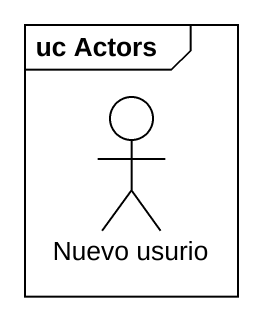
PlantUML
@startuml
mainframe uc Actors
actor "Nuevo usurio" as Nuevo_usurio
@enduml
